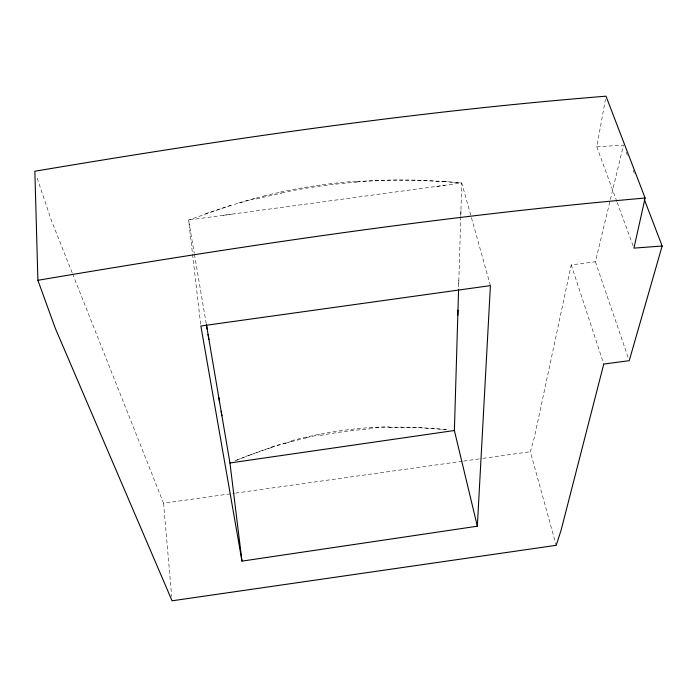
<?xml version="1.0" encoding="UTF-8"?>
<svg xmlns="http://www.w3.org/2000/svg" width="697" height="697" viewBox="0 0 697 697"><rect width="100%" height="100%" fill="white"/><g stroke="black" fill="none" stroke-linecap="round" stroke-linejoin="round"><path stroke-width="0.52" stroke-dasharray="3.48 2.61" d="M458.748 283.923L458.914 278.556M460.935 210.494L458.617 288.305M460.787 215.573L461.762 183.006C427.488 179.695 392.934 179.051 358.58 181.499M616.854 201.546L596.806 146.858L605.432 99.357M596.806 146.858L623.493 145.107L595.395 261.784L571.235 264.886L534.634 436.331L530.347 451.717L556.18 545.315M234.828 460.891L250.676 454.549M236.78 460.064L264.119 449.704L291.52 441.349M205.327 213.796L230.402 205.493L256.182 198.209M230.829 205.362L188.582 220.008L200.736 324.933M72.593 273.851L163.551 503.199L234.549 493.232M235.621 493.084L462.581 461.231M463.662 461.083L481.941 458.513M483.021 458.365L530.347 451.717M490.418 285.613L461.762 183.006L188.582 220.025L194.263 253.394M223.031 215.356L231.631 214.188M436.383 186.439L444.843 185.297M356.664 181.638L391.095 180.087L417.285 180.235M389.092 427.287L417.782 427.531L446.986 429.674M443.832 181.516L461.762 183.006M72.192 272.841L51.351 220.304L36.566 176.341M626.194 152.173L627.352 155.196M633.155 170.338L634.314 173.361M617.228 202.557L633.939 248.123M595.395 261.784L628.877 359.652M571.235 264.886L603.768 364.069M194.411 254.274L206.286 324.009M163.551 503.199L171.689 596.466M250.789 454.801A434.562 417.808 8.1 0 1 271.516 447.552M271.351 447.082A421.694 404.155 6.3 0 1 285.212 442.874M285.361 443.336A405.959 386.957 4.2 0 1 306.192 437.969M291.355 440.818A396.968 377.635 3.5 0 1 389.074 426.747M306.122 437.699A398.301 378.314 3.2 0 1 320.08 434.736M320.245 435.486A393.831 373.087 2.7 0 1 369.523 428.977M369.454 428.219A401.489 382.226 3.5 0 1 390.947 427.244A417.381 400.261 4.6 0 1 412.685 427.348L434.719 428.55A463.871 452.719 8.3 0 1 447.448 429.735M238.722 202.905A529.128 463.531 0 0 1 263.806 196.197M256.461 199.037A515.24 448.215 -0.5 0 1 281.823 193.113M263.745 195.996A514.734 449.33 -0.3 0 1 280.499 192.18M280.464 192.05A500.263 434.013 -0.7 0 1 356.62 181.185M281.745 192.816A500.315 433.273 -0.8 0 1 358.633 182.048M417.276 180.471A565.598 502.406 -0.3 0 1 443.806 181.751"/><path stroke-width="1.05" d="M457.816 315.218L457.973 310.113M477.34 526.209L490.418 285.613L200.858 326.013L241.972 561.12L477.34 526.209L454.383 430.511L458.591 289.246M662.15 246.015L629.234 360.68L603.768 364.069L561.024 530.478L556.18 545.315L172.063 600.805L55.324 328.339L37.899 280.299L34.85 171.235C224.251 139.356 414.471 111.511 606.007 96.195L645.1 198.026L633.939 248.123L662.15 246.015L644.368 199.595M37.899 280.299C239.315 246.128 441.515 215.896 645.1 198.026M206.443 324.907L229.949 462.965L454.383 430.511M206.469 325.046L207.175 329.202M208.046 334.342L208.917 339.448M218.814 397.56L219.599 402.16M221.141 411.247L221.907 415.743M229.949 462.965L241.972 561.12"/></g></svg>
